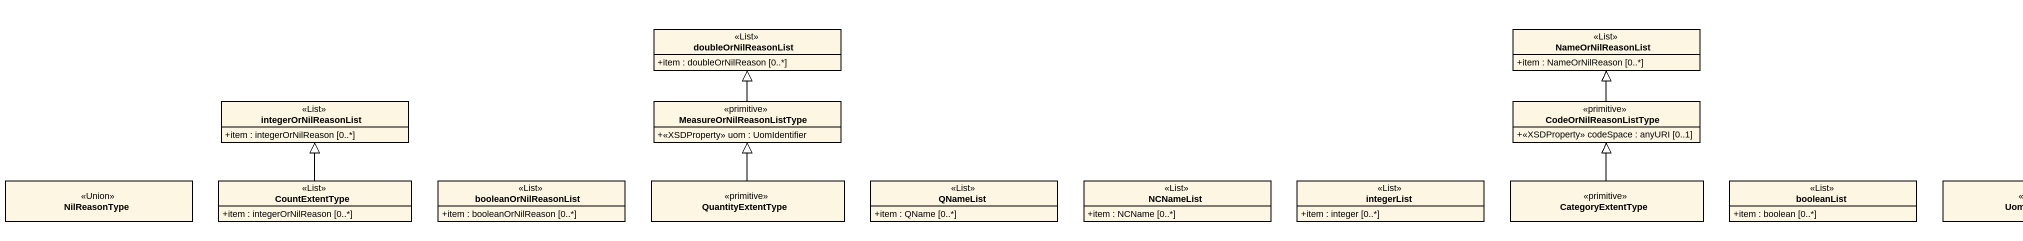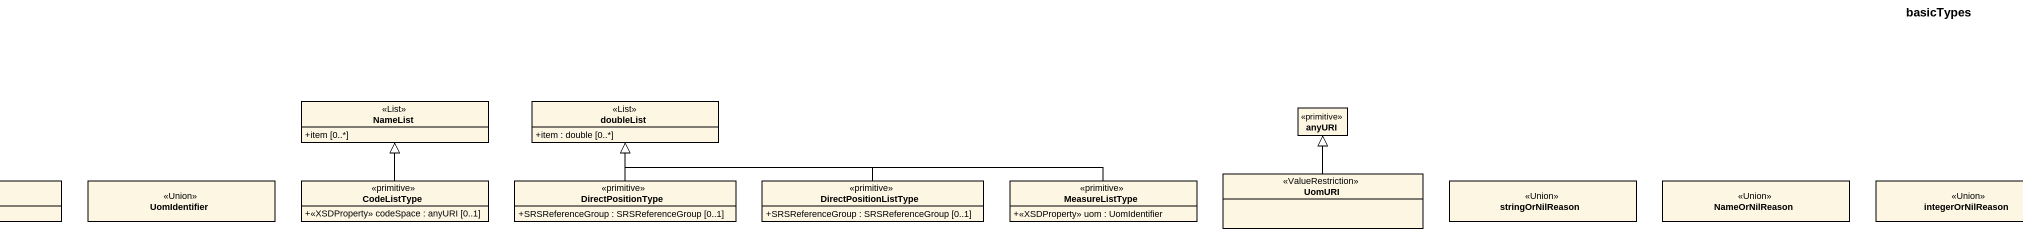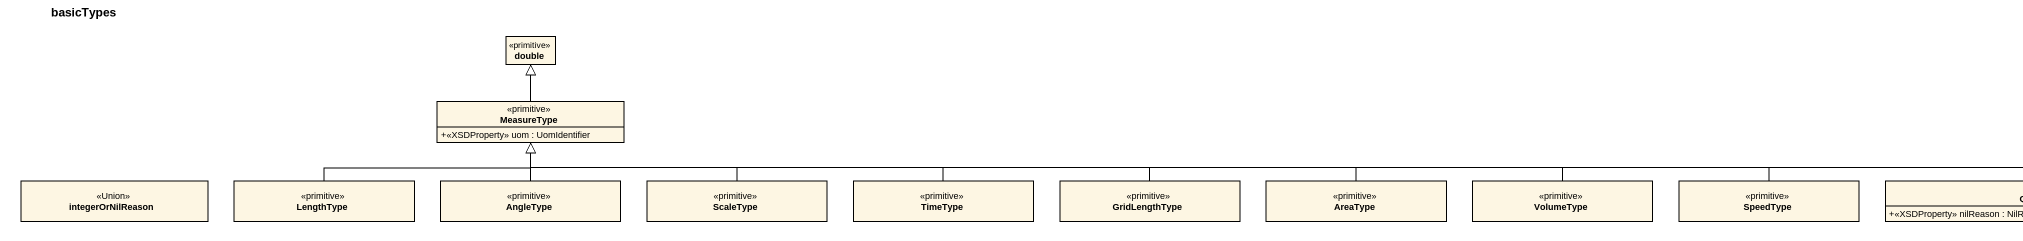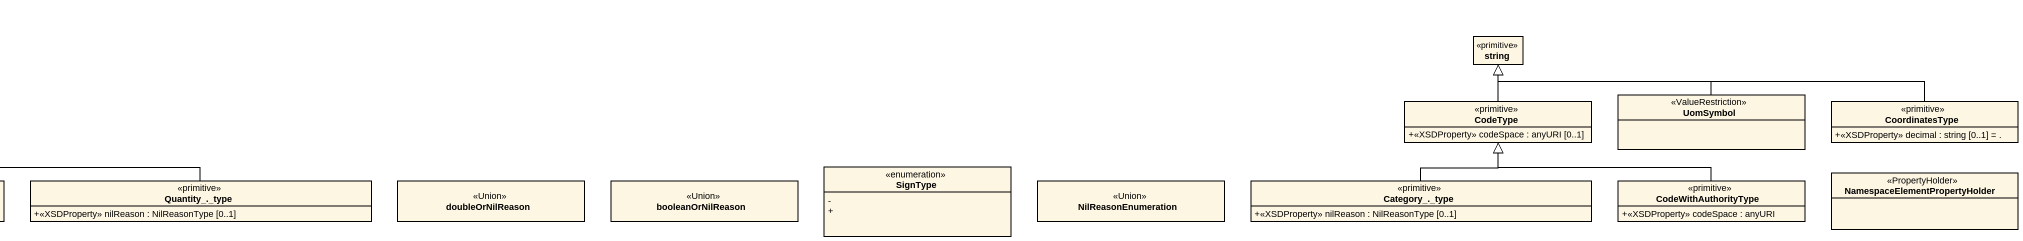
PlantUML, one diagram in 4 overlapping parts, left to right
@startuml
title basicTypes
hide circle
hide empty members
skinparam classAttributeIconSize 0
class doubleOrNilReasonList <<List>> {
  +item : doubleOrNilReason [0..*]
}
class NameOrNilReasonList <<List>> {
  +item : NameOrNilReason [0..*]
}
class double <<primitive>>
class string <<primitive>>
class integerOrNilReasonList <<List>> {
  +item : integerOrNilReason [0..*]
}
class MeasureOrNilReasonListType <<primitive>> {
  +<<XSDProperty>> uom : UomIdentifier
}
class CodeOrNilReasonListType <<primitive>> {
  +<<XSDProperty>> codeSpace : anyURI [0..1]
}
class NameList <<List>> {
  +item [0..*]
}
class doubleList <<List>> {
  +item : double [0..*]
}
class anyURI <<primitive>>
class MeasureType <<primitive>> {
  +<<XSDProperty>> uom : UomIdentifier
}
class CodeType <<primitive>> {
  +<<XSDProperty>> codeSpace : anyURI [0..1]
}
class UomSymbol <<ValueRestriction>>
class CoordinatesType <<primitive>> {
  +<<XSDProperty>> decimal : string [0..1] = .
}
class NilReasonType <<Union>>
class CountExtentType <<List>> {
  +item : integerOrNilReason [0..*]
}
class booleanOrNilReasonList <<List>> {
  +item : booleanOrNilReason [0..*]
}
class QuantityExtentType <<primitive>>
class QNameList <<List>> {
  +item : QName [0..*]
}
class NCNameList <<List>> {
  +item : NCName [0..*]
}
class integerList <<List>> {
  +item : integer [0..*]
}
class CategoryExtentType <<primitive>>
class booleanList <<List>> {
  +item : boolean [0..*]
}
class UomIdentifier <<Union>>
class CodeListType <<primitive>> {
  +<<XSDProperty>> codeSpace : anyURI [0..1]
}
class DirectPositionType <<primitive>> {
  +SRSReferenceGroup : SRSReferenceGroup [0..1]
}
class DirectPositionListType <<primitive>> {
  +SRSReferenceGroup : SRSReferenceGroup [0..1]
}
class MeasureListType <<primitive>> {
  +<<XSDProperty>> uom : UomIdentifier
}
class UomURI <<ValueRestriction>>
class stringOrNilReason <<Union>>
class NameOrNilReason <<Union>>
class integerOrNilReason <<Union>>
class LengthType <<primitive>>
class AngleType <<primitive>>
class ScaleType <<primitive>>
class TimeType <<primitive>>
class GridLengthType <<primitive>>
class AreaType <<primitive>>
class VolumeType <<primitive>>
class SpeedType <<primitive>>
class "Quantity_._type" as Quantity_type <<primitive>> {
  +<<XSDProperty>> nilReason : NilReasonType [0..1]
}
class doubleOrNilReason <<Union>>
class booleanOrNilReason <<Union>>
enum SignType {
  -
  +
}
class NilReasonEnumeration <<Union>>
class "Category_._type" as Category_type <<primitive>> {
  +<<XSDProperty>> nilReason : NilReasonType [0..1]
}
class CodeWithAuthorityType <<primitive>> {
  +<<XSDProperty>> codeSpace : anyURI
}
class "NamespaceElementPropertyHolder" as NamespaceElementPropertyHold <<PropertyHolder>>
MeasureOrNilReasonListType -up-|> doubleOrNilReasonList
CodeOrNilReasonListType -up-|> NameOrNilReasonList
MeasureType -up-|> double
CodeType -up-|> string
UomSymbol -left-|> string
CoordinatesType -left-|> string
CountExtentType -up-|> integerOrNilReasonList
QuantityExtentType -up-|> MeasureOrNilReasonListType
CategoryExtentType -up-|> CodeOrNilReasonListType
CodeListType -up-|> NameList
DirectPositionType -up-|> doubleList
DirectPositionListType -left-|> doubleList
MeasureListType -left-|> doubleList
UomURI -up-|> anyURI
LengthType -right-|> MeasureType
AngleType -up-|> MeasureType
ScaleType -left-|> MeasureType
TimeType -left-|> MeasureType
GridLengthType -left-|> MeasureType
AreaType -left-|> MeasureType
VolumeType -left-|> MeasureType
SpeedType -left-|> MeasureType
Quantity_type -left-|> MeasureType
Category_type -up-|> CodeType
CodeWithAuthorityType -left-|> CodeType
@enduml
